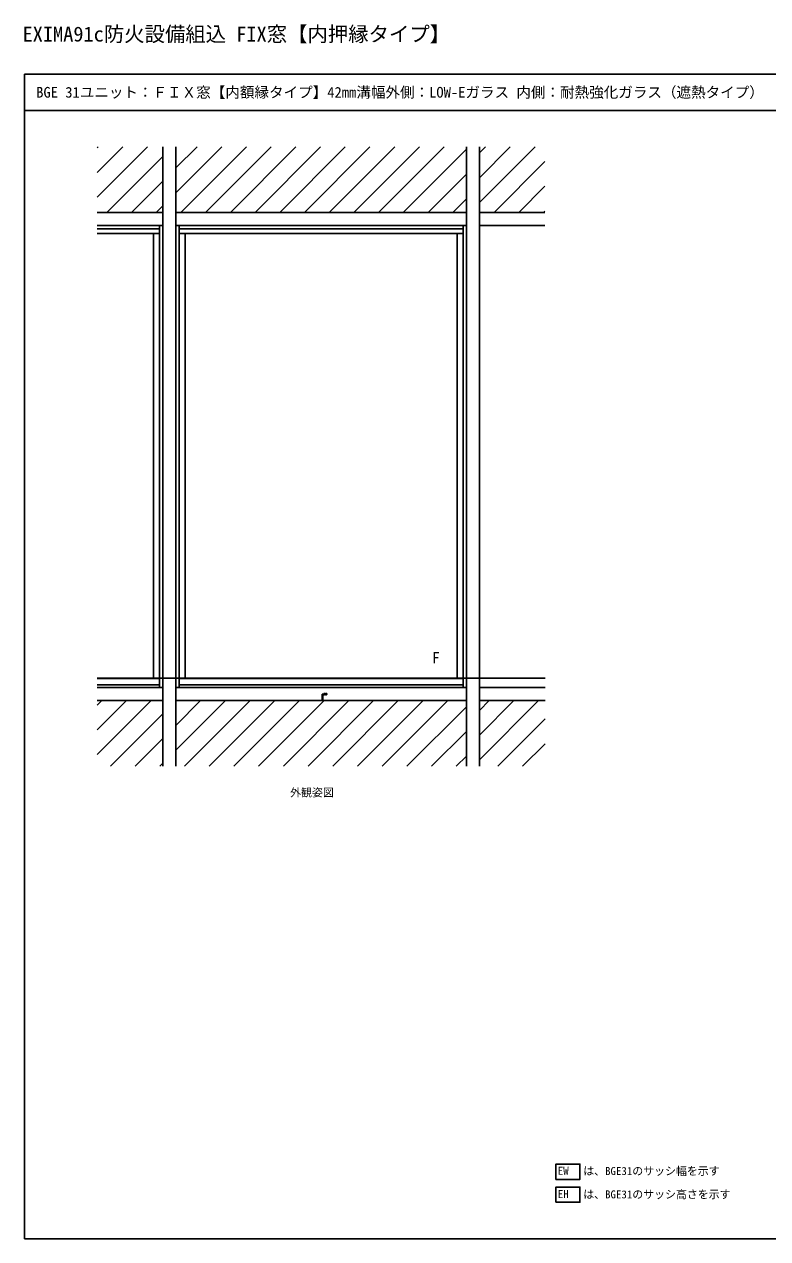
# Model space of a CAD drawing. Units: millimetres, scale not verified. Extents: x -959 to 961, y -418 to 416.
# Drawn here: x -959 to -449, y -418 to 416 of the extents above; entities that cross this region are included whole.
import ezdxf
from ezdxf.enums import TextEntityAlignment as Align

# ---------------------------------------------------------------- set-up
doc = ezdxf.new("R2010")
doc.units = ezdxf.units.MM
doc.header["$LTSCALE"] = 4
for name, color, linetype in [('0-1_USER1', 3, 'Continuous'), ('0-6_YKK_A1', 4, 'Continuous'), ('0-8_YKK_ZWAK', 7, 'Continuous')]:
    doc.layers.add(name, color=color, linetype=linetype)
doc.styles.add('ＭＳ ゴシック', font='')
doc.styles.get('ＭＳ ゴシック').set_extended_font_data('MS Gothic')

msp = doc.modelspace()

# ---------------------------------------------------------------- linework, layer by layer
at = {"layer": '0-1_USER1'}
for points in [[(-594.3, -377.615), (-577.802, -377.615), (-577.802, -367.133), (-594.3, -367.133)], [(-594.3, -393.4), (-577.802, -393.4), (-577.802, -382.918), (-594.3, -382.918)]]:
    msp.add_lwpolyline(points, close=True, dxfattribs=at)
at = {"layer": '0-6_YKK_A1'}
for p, q in [((-909.299, 330.982), (-908.681, 331.6)), ((-909.299, 314.011), (-891.71, 331.6)), ((-909.299, 297.041), (-874.74, 331.6)), ((-864.29, -93.808), (-864.299, 331.6)), ((-855.299, 331.6), (-855.29, -93.808)), ((-855.299, 317.1), (-840.798, 331.6)), ((-855.299, 300.129), (-823.828, 331.6)), ((-851.857, 286.6), (-806.857, 331.6)), ((-834.887, 286.6), (-789.887, 331.6)), ((-817.916, 286.6), (-772.916, 331.6)), ((-800.946, 286.6), (-755.946, 331.6)), ((-783.975, 286.6), (-738.975, 331.6)), ((-767.004, 286.6), (-722.004, 331.6)), ((-750.034, 286.6), (-705.034, 331.6)), ((-733.063, 286.6), (-688.063, 331.6)), ((-716.093, 286.6), (-671.093, 331.6)), ((-699.122, 286.6), (-655.799, 329.923)), ((-655.79, -93.808), (-655.799, 331.6)), ((-646.799, 331.6), (-646.79, -93.808)), ((-646.799, 327.394), (-642.593, 331.6)), ((-646.799, 310.423), (-625.622, 331.6)), ((-646.799, 293.453), (-608.652, 331.6)), ((-902.769, 286.6), (-864.299, 325.07)), ((-636.681, 286.6), (-601.799, 321.482)), ((-682.152, 286.6), (-655.799, 312.953)), ((-885.798, 286.6), (-864.299, 308.1)), ((-619.711, 286.6), (-601.799, 304.512)), ((-665.181, 286.6), (-655.799, 295.982)), ((-864.299, 286.6), (-909.299, 286.6)), ((-868.828, 286.6), (-864.299, 291.129)), ((-855.299, 286.6), (-655.799, 286.6)), ((-646.799, 286.6), (-601.799, 286.6)), ((-602.74, 286.6), (-601.799, 287.541)), ((-909.299, 277.6), (-864.299, 277.6)), ((-909.299, 275.35), (-866.549, 275.35)), ((-866.549, 277.6), (-866.54, -39.808)), ((-655.799, 277.6), (-855.299, 277.6)), ((-853.049, 277.6), (-853.04, -39.808)), ((-658.049, 275.35), (-853.049, 275.35)), ((-658.049, 277.6), (-658.04, -39.808)), ((-601.799, 277.6), (-646.799, 277.6)), ((-909.299, 272.05), (-866.549, 272.05)), ((-870.599, 272.05), (-870.59, -33.658)), ((-658.049, 272.05), (-853.049, 272.05)), ((-848.999, 272.05), (-848.99, -33.658)), ((-662.099, 272.05), (-662.09, -33.658)), ((-601.79, -33.358), (-909.29, -33.358)), ((-870.59, -33.358), (-909.29, -33.358)), ((-848.99, -33.358), (-662.09, -33.358)), ((-866.54, -33.658), (-909.29, -33.658)), ((-866.54, -37.858), (-909.29, -37.858)), ((-864.29, -39.808), (-909.29, -39.808)), ((-855.29, -39.808), (-655.79, -39.808)), ((-853.04, -33.658), (-658.04, -33.658)), ((-853.04, -37.858), (-658.04, -37.858)), ((-646.79, -39.808), (-601.79, -39.808)), ((-909.29, -48.808), (-864.29, -48.808)), ((-909.29, -51.896), (-906.201, -48.808)), ((-909.29, -68.867), (-889.231, -48.808)), ((-909.29, -85.838), (-872.26, -48.808)), ((-655.79, -48.808), (-855.29, -48.808)), ((-855.29, -65.779), (-838.319, -48.808)), ((-855.29, -82.749), (-821.348, -48.808)), ((-849.378, -93.808), (-804.378, -48.808)), ((-832.407, -93.808), (-787.407, -48.808)), ((-815.437, -93.808), (-770.437, -48.808)), ((-798.466, -93.808), (-753.466, -48.808)), ((-781.496, -93.808), (-736.496, -48.808)), ((-764.525, -93.808), (-719.525, -48.808)), ((-753.131, -43.843), (-753.468, -43.843)), ((-752.681, -44.323), (-752.872, -43.993)), ((-752.421, -44.698), (-751.833, -44.698)), ((-751.608, -44.473), (-751.608, -44.128)), ((-747.554, -93.808), (-702.554, -48.808)), ((-730.584, -93.808), (-685.584, -48.808)), ((-713.613, -93.808), (-668.613, -48.808)), ((-601.79, -48.808), (-646.79, -48.808)), ((-646.79, -55.484), (-640.113, -48.808)), ((-646.79, -72.455), (-623.143, -48.808)), ((-646.79, -89.425), (-606.172, -48.808)), ((-900.29, -93.808), (-864.29, -57.808)), ((-696.643, -93.808), (-655.79, -52.955)), ((-634.202, -93.808), (-601.79, -61.396)), ((-883.319, -93.808), (-864.29, -74.779)), ((-679.672, -93.808), (-655.79, -69.925)), ((-617.231, -93.808), (-601.79, -78.367)), ((-866.348, -93.808), (-864.29, -91.749)), ((-662.702, -93.808), (-655.79, -86.896))]:
    msp.add_line(p, q, dxfattribs=at)
for points in [[(-753.648, -44.023), (-753.648, -44.038), (-753.48, -44.122), (-753.453, -44.113), (-753.378, -44.113), (-753.378, -44.428), (-754.445, -44.428), (-754.474, -44.406), (-754.503, -44.383), (-754.803, -44.383)], [(-754.803, -44.383), (-754.803, -48.808), (-754.503, -48.808), (-754.503, -46.813), (-754.278, -46.813), (-754.278, -46.663), (-754.473, -46.663), (-754.473, -44.728), (-754.197, -44.728), (-754.169, -44.71), (-754.087, -44.71), (-754.06, -44.728), (-754.047, -44.728), (-754.019, -44.71), (-753.937, -44.71), (-753.91, -44.728), (-753.348, -44.728)], [(-753.123, -44.503), (-753.123, -44.23), (-753.012, -44.2), (-752.876, -44.436)], [(-751.833, -43.903), (-751.998, -43.903), (-752.103, -43.798), (-752.223, -43.798), (-752.223, -44.053), (-752.055, -44.137), (-752.028, -44.128), (-751.833, -44.128), (-751.833, -44.473), (-751.894, -44.473), (-751.95, -44.448), (-752.107, -44.448), (-752.162, -44.473), (-752.421, -44.473)]]:
    msp.add_lwpolyline(points, dxfattribs=at)
for centre, radius, start, end in [((-753.468, -44.023), 0.18, 90.00001, 179.99999), ((-753.348, -44.503), 0.225, 270.00001, 359.99999), ((-753.131, -44.143), 0.3, 29.99999, 90.00002), ((-752.421, -44.173), 0.525, 209.99999, 270.00001), ((-752.421, -44.173), 0.3, 209.99999, 270.00002), ((-751.833, -44.128), 0.225, 0.00001, 89.99999), ((-751.833, -44.473), 0.225, 270.00001, 359.99999)]:
    msp.add_arc(centre, radius, start, end, dxfattribs=at)
at = {"layer": '0-8_YKK_ZWAK'}
for p, q in [((-959.3, 381.6), (-959.3, -418.4)), ((960.7, 381.6), (-959.3, 381.6)), ((960.7, 356.6), (-959.3, 356.6))]:
    msp.add_line(p, q, dxfattribs=at)
msp.add_lwpolyline([(-959.3, -418.4), (960.7, -418.4), (960.7, 381.6)], dxfattribs=at)

# ---------------------------------------------------------------- texts
at = {"layer": '0-1_USER1', "style": 'ＭＳ ゴシック'}
for s, height, p in [('EXIMA91c防火設備組込 FIX窓【内押縁タイプ】', 10.26, (-960.652, 400.884)), ('BGE 31ユニット：ＦＩＸ窓【内額縁タイプ】42㎜溝幅外側：LOW-Eガラス 内側：耐熱強化ガラス（遮熱タイプ）', 7.331, (-951.266, 363.231)), ('外観姿図', 5.499, (-776.841, -116.342)), ('EW', 5.499, (-593.024, -376.15)), ('は、BGE31のサッシ幅を示す', 5.499, (-575.536, -376.299)), ('EH', 5.499, (-593.024, -392.15)), ('は、BGE31のサッシ高さを示す', 5.499, (-575.536, -392.342))]:
    msp.add_text(s, height=height, dxfattribs=at).set_placement(p, align=Align.BOTTOM_LEFT)
at = {"layer": '0-6_YKK_A1', "style": 'ＭＳ ゴシック'}
msp.add_text('F', height=7.698, dxfattribs=at).set_placement((-679.266, -25.433), align=Align.BOTTOM_LEFT)

doc.saveas('drawing.dxf')
